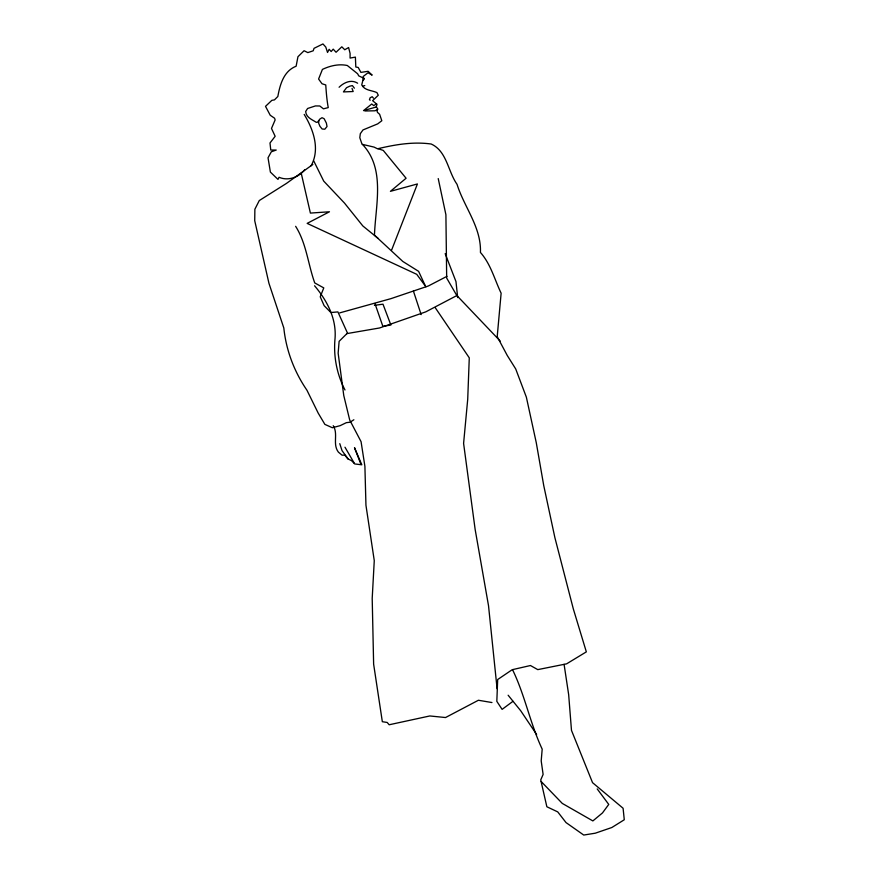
<?xml version="1.0" encoding="UTF-8"?>
<svg xmlns="http://www.w3.org/2000/svg" width="879" height="879" viewBox="0 0 879 879"><rect width="100%" height="100%" fill="white"/><g stroke="black" fill="none" stroke-linecap="round" stroke-linejoin="round"><path stroke-width="1.32" d="M318.901 120.819L318.637 123.071L319.901 126.235L322.121 128.993L324.812 129.213L327.032 126.51L326.362 123.049L324.131 118.72L322.022 117.698L319.846 119.083L317.451 122.247L316.264 122.302C311.946 119.489 306.156 117.555 305.661 111.534L307.595 108.491L315.429 105.93L319.791 105.985L323.439 108.831L328.252 107.601C326.845 100.151 326.285 92.658 325.757 84.955L322.011 83.747L318.594 79.033L322.417 69.408C330.163 65.738 338.778 63.706 347.304 65.496L357.621 73.77L358.731 75.858L364.203 78.451L363.423 78.22L361.73 84.9C364.631 90.614 371.817 90.229 376.948 92.614L378.278 95.251L372.608 100.678L376.981 104.359L376.278 106.777L377.838 109.084L376.827 110.545L377.52 112.402L379.629 114.303L381.816 120.731L377.706 123.873L362.994 129.938L360.324 133.685L359.808 137.706L362.049 144.288L374.069 147.101L377.53 148.793C395.187 144.606 413.031 141.486 431.226 144.024C446.961 151.232 447.883 171.383 457.036 184.315C464.255 207.4 481.384 227.178 480.439 252.449C490.834 264.183 494.525 279.445 501.129 293.201L497.206 336.635L507.249 355.457L515.72 368.96L526.367 397.176L536.267 442.675L543.749 485.615L554.891 537.673L573.328 608.938L586.337 651.866L566.603 663.843L537.772 669.622L530.466 665.524L512.193 669.71L497.679 679.533L496.822 701.343L502.107 709.375L512.962 701.321M362.961 77.715L363.258 76.429L367.993 72.781L372.147 75.133L368.136 71.309L360.906 72.375L358.203 67.463L355.808 67.013L355.391 57.113L350.084 58.069L350.084 53.399L348.6 47.532L344.766 49.762L341.81 46.807L336.053 52.257L333.207 49.147L331.174 51.531L329.142 49.312L327.537 52.454L325.768 47.037L322.945 43.95L314.045 48.323L313.21 50.795L307.826 52.608L304.079 50.729L297.948 56.717L296.124 66.222C283.686 71.056 280.005 84.626 277.841 96.481L274.468 99.876L271.842 100.349L265.513 106.359L270.227 115.248L274.567 118.215L275.138 119.918L271.49 128.444L275.16 136.3L269.996 142.991L270.765 150.034L276.226 150.056L271.336 151.781L268.029 157.802L270.391 172.097L277.984 179.404L279.061 177.272C287.982 181.239 298.893 177.349 304.683 169.746M364.763 85.582L362.697 86.186M311.1 165.79C320.308 149.056 313.374 129.576 304.2 114.413M391.594 250.13L417.426 183.953L390.419 191.336L406.087 178.239L383.266 150.419L378.102 148.694M362.829 80.483L364.258 79.132M339.096 87.252C343.953 82.461 351.325 79.121 357.632 83.208M312.847 164.461L286.455 183.414L259.283 200.555L254.877 209.224L254.723 220.695L268.941 283.291L283.818 327.988A162.318 145.749 -2.4 0 0 306.947 390.232L318.22 413.152L324.867 424.37L332.339 427.732L340.151 425.656L346.337 422.667L350.04 422.228L353.863 419.766M376.564 103.777L373.74 105.59L371.74 104.008L363.521 110.611L376.322 106.985M456.937 295.52L425.777 311.858L379.519 327.988L346.689 333.635M446.971 276.325L428.414 285.95L390.935 298.651L339.723 312.88M377.498 109.578L374.959 110.798L364.851 110.974M374.432 305.321L382.991 304.2L390.891 325.043L382.848 326.296L374.926 303.519M491.954 702.541L478.407 700.255L445.532 717.539L429.82 715.956L389.166 724.768L387.189 722.461L382.332 721.703L373.63 664.139L372.202 598.39L374.267 560.615L365.95 505.249L364.906 466.386L361.071 441.676L349.699 419.997L343.777 395.572L338.151 353.171L339.118 341.338L347.469 333.064L337.91 311.913L330.878 312.528L324.12 305.65L320.242 296.816L323.78 287.894L314.748 282.939C307.991 264.183 306.474 243.494 295.641 226.321M370.191 100.217L369.455 99.723L370.136 97.778L372.191 96.723L373.41 98.118M378.212 238.473L362.84 225.958L344.502 203.093L323.736 181.129L313.803 161.044M541.2 781.552L562.285 803.417L592.875 820.92L602.467 812.943L608.751 804.428L597.204 788.913M500.184 341.019L456.728 295.399L446.675 278.061L445.906 214.718L438.225 178.569M508.139 695.223L520.676 710.704L536.608 734.437M354.38 88.175L352.391 85.593L349.82 86.164L346.546 87.691L343.414 91.921L353.171 91.526L352.029 88.405M314.572 285.774C327.032 300.497 336.481 318.396 335.064 338.195C333.306 356.039 336.745 374.036 344.986 389.968M425.93 286.796L416.734 274.325L307.145 223.387L329.46 211.773L310.397 213.081L301.222 173.185M348.249 459.069L342.041 450.663L339.777 443.653M362.489 144.431C385.617 168.878 375.52 205.038 374.465 235.143L402.824 261.459L418.602 271.336L424.931 284.983M435.314 307.793L469.276 357.83L467.716 399.253L463.596 443.401L475.143 529.433L488.526 605.752L497.096 688.74M354.259 463.167L344.975 447.224M512.754 670.128C525.016 695.498 530.202 723.615 542.189 749.139L541.2 760.906L543.112 774.421L540.739 779.926L546.859 806.757L557.747 811.91L566.01 822.568L583.733 835.05L595.303 833.193L611.839 827.513L624.277 819.755L623.09 808.251L592.545 782.662L571.482 730.372L568.669 694.696L564.087 664.348M445.17 253.657L455.981 281.599L457.684 297.574M360.676 463.705L354.501 447.697L361.818 464.804L354.731 463.947L351.479 460.607L347.798 458.849L344.799 455.08L342.107 455.19L338.415 452.158C332.251 444.038 338.525 433.962 333.218 425.678M413.405 291.037L421.151 314.605"/></g></svg>
